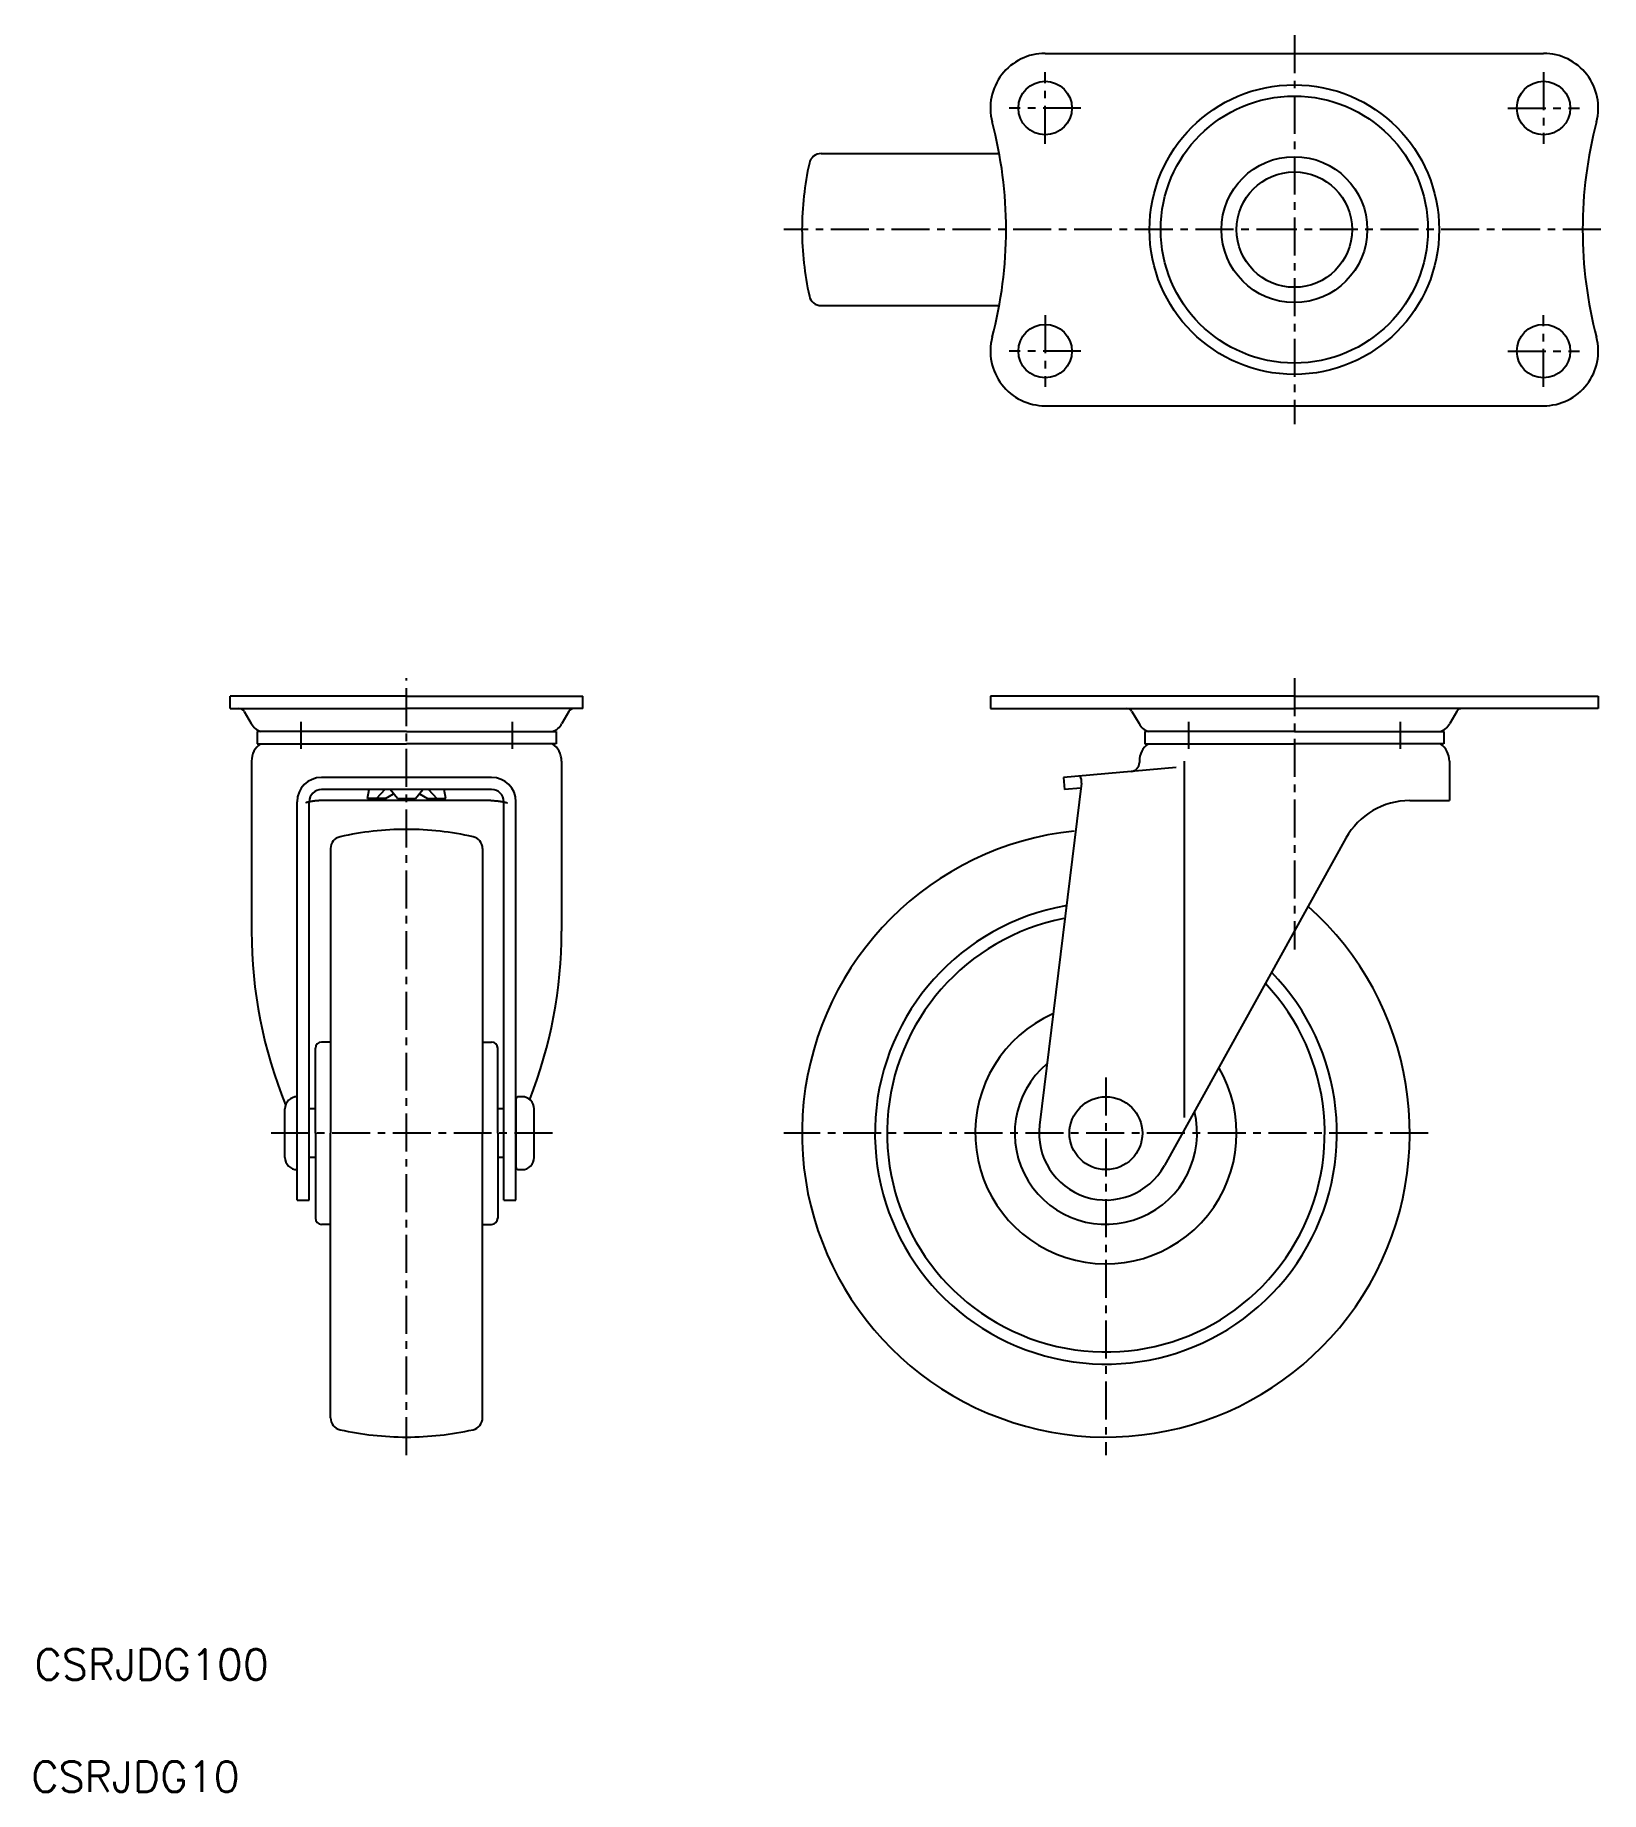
# Model space of a CAD drawing. Extents: x -27 to 231, y -21 to 268.
import ezdxf

# ---------------------------------------------------------------- set-up
doc = ezdxf.new("R2010")
doc.units = 0
doc.header["$LTSCALE"] = 5
doc.linetypes.add('CENTER', pattern=[2, 1.25, -0.25, 0.25, -0.25])
doc.layers.get('0').update_dxf_attribs({"linetype": 'CONTINUOUS'})
doc.layers.add('CENTER', color=1, linetype='CENTER')
doc.styles.get("Standard").update_dxf_attribs({"font": 'txt.shx'})

msp = doc.modelspace()

# ---------------------------------------------------------------- linework, layer by layer
at = {"color": 7, "linetype": 'CONTINUOUS'}
for p, q in [((139.187446, 264.80705), (221.187446, 264.80705)), ((102.349961, 248.30705), (112.187446, 248.30705)), ((112.187446, 248.30705), (131.635897, 248.30705)), ((102.349961, 223.30705), (112.187446, 223.30705)), ((112.187446, 223.30705), (131.635897, 223.30705)), ((139.187446, 206.80705), (221.187446, 206.80705)), ((5.130765, 157.000815), (5.130765, 159.000815)), ((34.130765, 159.000815), (5.130765, 159.000815)), ((5.130765, 157.000815), (34.130765, 157.000815)), ((7.42126, 156.500815), (8.57596, 154.500815)), ((34.130765, 159.000815), (63.130765, 159.000815)), ((63.130765, 157.000815), (34.130765, 157.000815)), ((60.840269, 156.500815), (59.685569, 154.500815)), ((63.130765, 157.000815), (63.130765, 159.000815)), ((130.187446, 159.000815), (130.187446, 157.000815)), ((180.187446, 159.000815), (130.187446, 159.000815)), ((130.187446, 157.000815), (180.187446, 157.000815)), ((153.477941, 156.500815), (154.632642, 154.500815)), ((180.187446, 159.000815), (230.187446, 159.000815)), ((230.187446, 157.000815), (180.187446, 157.000815)), ((206.89695, 156.500815), (205.74225, 154.500815)), ((230.187446, 159.000815), (230.187446, 157.000815)), ((34.130765, 153.194565), (9.535889, 153.194565)), ((9.535889, 153.194565), (9.535889, 151.194565)), ((9.535889, 151.194565), (34.130765, 151.194565)), ((34.130765, 153.194565), (58.72564, 153.194565)), ((58.72564, 151.194565), (34.130765, 151.194565)), ((58.72564, 153.194565), (58.72564, 151.194565)), ((180.187446, 153.194565), (155.592571, 153.194565)), ((155.592571, 153.194565), (155.592571, 151.194565)), ((155.592571, 151.194565), (180.187446, 151.194565)), ((180.187446, 153.194565), (204.782321, 153.194565)), ((204.782321, 151.194565), (180.187446, 151.194565)), ((204.782321, 153.194565), (204.782321, 151.194565)), ((8.630765, 148.344565), (8.630765, 120.340727)), ((59.630765, 148.344565), (59.630765, 120.340727)), ((154.687446, 148.344565), (154.687446, 148.119062)), ((162.125054, 89.692847), (162.125054, 148.344565)), ((205.687446, 148.344565), (205.687446, 141.844565)), ((48.130765, 145.650957), (20.130765, 145.650957)), ((145.176484, 144.698506), (138.269438, 88.445128)), ((160.745224, 147.274552), (142.187446, 145.650957)), ((142.187446, 145.650957), (142.361757, 143.658568)), ((18.130765, 76.104565), (18.130765, 141.658568)), ((48.130765, 143.658568), (20.130765, 143.658568)), ((47.980765, 141.844565), (20.280765, 141.844565)), ((27.683866, 142.175815), (27.964669, 143.658568)), ((30.666663, 142.175815), (27.683866, 142.175815)), ((30.532354, 143.658568), (29.175264, 142.175815)), ((30.666663, 142.175815), (32.007197, 142.949773)), ((32.639366, 142.175815), (31.428253, 143.658568)), ((32.639366, 142.175815), (35.622163, 142.175815)), ((35.622163, 142.175815), (36.833276, 143.658568)), ((36.254332, 142.949773), (37.594866, 142.175815)), ((37.594866, 142.175815), (40.577663, 142.175815)), ((37.729175, 143.658568), (39.086265, 142.175815)), ((40.577663, 142.175815), (40.29686, 143.658568)), ((50.130765, 76.104565), (50.130765, 141.658568)), ((145.077974, 143.896206), (142.361757, 143.658568)), ((199.175758, 141.844565), (205.687446, 141.844565)), ((16.130765, 76.104565), (16.130765, 141.650957)), ((52.130765, 76.104565), (52.130765, 141.650957)), ((21.630765, 133.94205), (21.630765, 124.104565)), ((46.630765, 133.94205), (46.630765, 124.104565)), ((188.680322, 135.662281), (158.808263, 81.771659)), ((21.630765, 124.104565), (21.630765, 87.104565)), ((46.630765, 124.104565), (46.630765, 87.104565)), ((21.630765, 102.104565), (20.130765, 102.104565)), ((46.630765, 102.104565), (48.130765, 102.104565)), ((19.130765, 87.104565), (19.130765, 101.104565)), ((49.130765, 87.104565), (49.130765, 101.104565)), ((52.130765, 92.704565), (52.130765, 81.504565)), ((53.130765, 93.104565), (52.530765, 93.104565)), ((14.130765, 83.104565), (14.130765, 91.104565)), ((19.130765, 91.104565), (18.130765, 91.104565)), ((50.130765, 91.104565), (49.130765, 91.104565)), ((55.130765, 83.104565), (55.130765, 91.104565)), ((19.130765, 87.104565), (19.130765, 73.104565)), ((21.630765, 50.104565), (21.630765, 87.104565)), ((46.630765, 50.104565), (46.630765, 87.104565)), ((49.130765, 87.104565), (49.130765, 73.104565)), ((19.130765, 83.104565), (18.130765, 83.104565)), ((50.130765, 83.104565), (49.130765, 83.104565)), ((52.530765, 81.104565), (53.130765, 81.104565)), ((16.130765, 76.104565), (18.130765, 76.104565)), ((50.130765, 76.104565), (52.130765, 76.104565)), ((21.630765, 72.104565), (20.130765, 72.104565)), ((46.630765, 72.104565), (48.130765, 72.104565)), ((21.630765, 40.26708), (21.630765, 50.104565)), ((46.630765, 40.26708), (46.630765, 50.104565))]:
    msp.add_line(p, q, dxfattribs=at)
for points in [[(20.2808, 141.845, 0), (20.259, 141.845, 0), (20.2372, 141.844, 0), (20.2153, 141.844, 0), (20.1935, 141.844, 0), (20.1717, 141.844, 0), (20.1499, 141.844, 0), (20.1281, 141.843, 0), (20.1063, 141.843, 0), (20.0845, 141.843, 0), (20.0627, 141.842, 0), (20.0409, 141.842, 0), (20.0191, 141.841, 0), (19.9973, 141.841, 0), (19.9756, 141.84, 0), (19.9538, 141.839, 0), (19.932, 141.839, 0), (19.9102, 141.838, 0), (19.8884, 141.837, 0), (19.8666, 141.836, 0), (19.8449, 141.836, 0), (19.8231, 141.835, 0), (19.8013, 141.834, 0), (19.7795, 141.833, 0), (19.7578, 141.832, 0), (19.736, 141.83, 0), (19.7143, 141.829, 0), (19.6925, 141.828, 0), (19.6708, 141.827, 0), (19.649, 141.826, 0), (19.6273, 141.824, 0), (19.6056, 141.823, 0), (19.5838, 141.821, 0), (19.5621, 141.82, 0), (19.5404, 141.818, 0), (19.5187, 141.817, 0), (19.497, 141.815, 0), (19.4753, 141.814, 0), (19.4536, 141.812, 0), (19.4319, 141.81, 0), (19.4102, 141.808, 0), (19.3885, 141.807, 0), (19.3669, 141.805, 0), (19.3452, 141.803, 0), (19.3236, 141.801, 0), (19.3019, 141.799, 0), (19.2803, 141.797, 0), (19.2586, 141.795, 0), (19.237, 141.793, 0), (19.2154, 141.79, 0), (19.1938, 141.788, 0), (19.1722, 141.786, 0), (19.1506, 141.783, 0), (19.129, 141.781, 0), (19.1074, 141.779, 0), (19.0858, 141.776, 0), (19.0643, 141.774, 0), (19.0427, 141.771, 0), (19.0212, 141.769, 0), (18.9997, 141.766, 0), (18.9781, 141.763, 0), (18.9566, 141.761, 0), (18.9351, 141.758, 0), (18.9136, 141.755, 0), (18.8921, 141.752, 0), (18.8707, 141.749, 0), (18.8492, 141.746, 0), (18.8277, 141.743, 0), (18.8063, 141.74, 0), (18.7849, 141.737, 0), (18.7634, 141.734, 0), (18.742, 141.731, 0), (18.7206, 141.728, 0), (18.6992, 141.724, 0), (18.6779, 141.721, 0), (18.6565, 141.718, 0), (18.6351, 141.714, 0), (18.6138, 141.711, 0), (18.5925, 141.707, 0), (18.5712, 141.704, 0), (18.5499, 141.7, 0), (18.5286, 141.697, 0), (18.5073, 141.693, 0), (18.486, 141.689, 0), (18.4648, 141.686, 0), (18.4435, 141.682, 0), (18.4223, 141.678, 0), (18.4011, 141.674, 0), (18.3799, 141.67, 0), (18.3587, 141.666, 0), (18.3375, 141.662, 0), (18.3164, 141.658, 0), (18.2952, 141.654, 0), (18.2741, 141.65, 0), (18.253, 141.646, 0), (18.2319, 141.641, 0), (18.2108, 141.637, 0), (18.1898, 141.633, 0), (18.1687, 141.629, 0), (18.1477, 141.624, 0), (18.1267, 141.62, 0), (18.1056, 141.615, 0), (18.0847, 141.611, 0), (18.0637, 141.606, 0), (18.0427, 141.601, 0), (18.0218, 141.597, 0), (18.0009, 141.592, 0), (17.98, 141.587, 0), (17.9591, 141.583, 0), (17.9382, 141.578, 0), (17.9173, 141.573, 0), (17.8965, 141.568, 0), (17.8757, 141.563, 0), (17.8549, 141.558, 0), (17.8341, 141.553, 0), (17.8133, 141.548, 0), (17.7926, 141.543, 0), (17.7718, 141.537, 0), (17.7511, 141.532, 0), (17.7304, 141.527, 0), (17.7098, 141.522, 0), (17.6891, 141.516, 0), (17.6685, 141.511, 0), (17.6478, 141.505, 0), (17.6272, 141.5, 0), (17.6067, 141.494, 0), (17.5861, 141.489, 0), (17.5656, 141.483, 0), (17.545, 141.478, 0)], [(47.9808, 141.845, 0), (48.0026, 141.845, 0), (48.0244, 141.844, 0), (48.0462, 141.844, 0), (48.068, 141.844, 0), (48.0898, 141.844, 0), (48.1116, 141.844, 0), (48.1334, 141.843, 0), (48.1552, 141.843, 0), (48.177, 141.843, 0), (48.1988, 141.842, 0), (48.2206, 141.842, 0), (48.2424, 141.841, 0), (48.2642, 141.841, 0), (48.286, 141.84, 0), (48.3078, 141.839, 0), (48.3296, 141.839, 0), (48.3513, 141.838, 0), (48.3731, 141.837, 0), (48.3949, 141.836, 0), (48.4167, 141.836, 0), (48.4384, 141.835, 0), (48.4602, 141.834, 0), (48.482, 141.833, 0), (48.5037, 141.832, 0), (48.5255, 141.83, 0), (48.5473, 141.829, 0), (48.569, 141.828, 0), (48.5908, 141.827, 0), (48.6125, 141.826, 0), (48.6342, 141.824, 0), (48.656, 141.823, 0), (48.6777, 141.821, 0), (48.6994, 141.82, 0), (48.7211, 141.818, 0), (48.7428, 141.817, 0), (48.7645, 141.815, 0), (48.7862, 141.814, 0), (48.8079, 141.812, 0), (48.8296, 141.81, 0), (48.8513, 141.808, 0), (48.873, 141.807, 0), (48.8947, 141.805, 0), (48.9163, 141.803, 0), (48.938, 141.801, 0), (48.9596, 141.799, 0), (48.9813, 141.797, 0), (49.0029, 141.795, 0), (49.0245, 141.793, 0), (49.0461, 141.79, 0), (49.0678, 141.788, 0), (49.0894, 141.786, 0), (49.1109, 141.783, 0), (49.1325, 141.781, 0), (49.1541, 141.779, 0), (49.1757, 141.776, 0), (49.1972, 141.774, 0), (49.2188, 141.771, 0), (49.2403, 141.769, 0), (49.2619, 141.766, 0), (49.2834, 141.763, 0), (49.3049, 141.761, 0), (49.3264, 141.758, 0), (49.3479, 141.755, 0), (49.3694, 141.752, 0), (49.3909, 141.749, 0), (49.4123, 141.746, 0), (49.4338, 141.743, 0), (49.4552, 141.74, 0), (49.4767, 141.737, 0), (49.4981, 141.734, 0), (49.5195, 141.731, 0), (49.5409, 141.728, 0), (49.5623, 141.724, 0), (49.5837, 141.721, 0), (49.605, 141.718, 0), (49.6264, 141.714, 0), (49.6477, 141.711, 0), (49.669, 141.707, 0), (49.6904, 141.704, 0), (49.7117, 141.7, 0), (49.733, 141.697, 0), (49.7542, 141.693, 0), (49.7755, 141.689, 0), (49.7968, 141.686, 0), (49.818, 141.682, 0), (49.8392, 141.678, 0), (49.8604, 141.674, 0), (49.8816, 141.67, 0), (49.9028, 141.666, 0), (49.924, 141.662, 0), (49.9451, 141.658, 0), (49.9663, 141.654, 0), (49.9874, 141.65, 0), (50.0085, 141.646, 0), (50.0296, 141.641, 0), (50.0507, 141.637, 0), (50.0718, 141.633, 0), (50.0928, 141.629, 0), (50.1139, 141.624, 0), (50.1349, 141.62, 0), (50.1559, 141.615, 0), (50.1769, 141.611, 0), (50.1978, 141.606, 0), (50.2188, 141.601, 0), (50.2397, 141.597, 0), (50.2607, 141.592, 0), (50.2816, 141.587, 0), (50.3025, 141.583, 0), (50.3233, 141.578, 0), (50.3442, 141.573, 0), (50.365, 141.568, 0), (50.3859, 141.563, 0), (50.4067, 141.558, 0), (50.4274, 141.553, 0), (50.4482, 141.548, 0), (50.469, 141.543, 0), (50.4897, 141.537, 0), (50.5104, 141.532, 0), (50.5311, 141.527, 0), (50.5518, 141.522, 0), (50.5724, 141.516, 0), (50.5931, 141.511, 0), (50.6137, 141.505, 0), (50.6343, 141.5, 0), (50.6549, 141.494, 0), (50.6754, 141.489, 0), (50.696, 141.483, 0), (50.7165, 141.478, 0)]]:
    msp.add_polyline3d(points, dxfattribs=at)
for centre, radius in [((139.187446, 255.80705), 4.4), ((221.187446, 255.80705), 4.4), ((180.187446, 235.80705), 23.822753), ((180.187446, 235.80705), 21.975233), ((180.187446, 235.80705), 12), ((180.187446, 235.80705), 9.5), ((139.187446, 215.80705), 4.4), ((221.187446, 215.80705), 4.4), ((149.187446, 87.104565), 6)]:
    msp.add_circle(centre, radius, dxfattribs=at)
for centre, radius, start, end in [((139.187446, 255.80705), 9, 90, 194.664854), ((221.187446, 255.80705), 9, 345.335146, 90), ((62.761011, 235.80705), 70, 0, 14.664854), ((297.613881, 235.80705), 70, 165.335146, 180), ((149.187446, 235.80705), 50, 167.364375, 180), ((102.349961, 246.30705), 2, 90, 167.364375), ((149.187446, 235.80705), 50, 180, 192.635625), ((62.761011, 235.80705), 70, 345.335146, 0), ((297.613881, 235.80705), 70, 180, 194.664854), ((102.349961, 225.30705), 2, 192.635625, 270), ((139.187446, 215.80705), 9, 165.335146, 270), ((221.187446, 215.80705), 9, 270, 14.664854), ((6.555234, 156.000815), 1, 30, 90), ((61.706295, 156.000815), 1, 90, 150), ((152.611916, 156.000815), 1, 30, 90), ((207.762976, 156.000815), 1, 90, 150), ((11.174037, 156.000815), 3, 210, 249.295565), ((57.087492, 156.000815), 3, 290.704435, 330), ((157.230718, 156.000815), 3, 210, 249.295565), ((203.144174, 156.000815), 3, 290.704435, 330), ((12.130765, 148.344565), 3.5, 125.483204, 180), ((56.130765, 148.344565), 3.5, 0, 54.516796), ((158.187446, 148.344565), 3.5, 125.483204, 180), ((202.187446, 148.344565), 3.5, 0, 54.516796), ((153.187446, 148.119062), 1.5, 275, 0), ((20.130765, 141.650957), 4, 90, 180), ((48.130765, 141.650957), 4, 0, 90), ((143.191392, 144.942245), 2, 353, 28.375631), ((20.130765, 141.658568), 2, 90, 180), ((48.130765, 141.658568), 2, 0, 90), ((199.175758, 129.844565), 12, 90, 151), ((23.630765, 133.94205), 2, 102.635625, 180), ((34.130765, 87.104565), 50, 90, 102.635625), ((34.130765, 87.104565), 50, 77.364375, 90), ((44.630765, 133.94205), 2, 0, 77.364375), ((149.187446, 87.104565), 50, 95.982014, 48.290967), ((149.187446, 87.104565), 38, 100.09943, 44.173551), ((149.187446, 87.104565), 36, 101.064572, 43.208409), ((84.347042, 120.340727), 75.716277, 180, 202.186992), ((-16.085513, 120.340727), 75.716277, 338.555649, 0), ((149.187446, 87.104565), 21.5, 114.045306, 30.227675), ((20.130765, 101.104565), 1, 90, 180), ((48.130765, 101.104565), 1, 0, 90), ((149.187446, 87.104565), 15, 130.439553, 13.833428), ((16.130765, 91.104565), 2, 90, 180), ((52.530765, 92.704565), 0.4, 90, 180), ((53.130765, 91.104565), 2, 0, 90), ((149.187446, 87.104565), 11, 173, 331), ((16.130765, 83.104565), 2, 180, 270), ((52.530765, 81.504565), 0.4, 180, 270), ((53.130765, 83.104565), 2, 270, 0), ((20.130765, 73.104565), 1, 180, 270), ((48.130765, 73.104565), 1, 270, 0), ((23.630765, 40.26708), 2, 180, 257.364375), ((34.130765, 87.104565), 50, 257.364375, 270), ((34.130765, 87.104565), 50, 270, 282.635625), ((44.630765, 40.26708), 2, 282.635625, 0)]:
    msp.add_arc(centre, radius, start, end, dxfattribs=at)
at = {"layer": 'CENTER', "color": 1, "linetype": 'CENTER'}
for p, q in [((180.187446, 267.80705), (180.187446, 203.80705)), ((139.187446, 249.90705), (139.187446, 261.70705)), ((221.187446, 261.70705), (221.187446, 249.90705)), ((145.087446, 255.80705), (133.287446, 255.80705)), ((215.287446, 255.80705), (227.087446, 255.80705)), ((180.187446, 235.80705), (96.187446, 235.80705)), ((230.613881, 235.80705), (180.187446, 235.80705)), ((139.187446, 221.70705), (139.187446, 209.90705)), ((221.187446, 209.90705), (221.187446, 221.70705)), ((145.087446, 215.80705), (133.287446, 215.80705)), ((215.287446, 215.80705), (227.087446, 215.80705)), ((34.130765, 34.104565), (34.130765, 162.000815)), ((180.187446, 162.000815), (180.187446, 117.340727)), ((16.730765, 154.800815), (16.730765, 150.344565)), ((51.530765, 154.800815), (51.530765, 150.344565)), ((162.787446, 154.800815), (162.787446, 150.344565)), ((197.587446, 154.800815), (197.587446, 150.344565)), ((149.187446, 96.254565), (149.187446, 34.104565)), ((58.130765, 87.104565), (11.130765, 87.104565)), ((202.187446, 87.104565), (96.187446, 87.104565))]:
    msp.add_line(p, q, dxfattribs=at)

# ---------------------------------------------------------------- texts
for s, p in [('CSRJDG100', (-27.08925, -2.826299)), ('CSRJDG10', (-27.616863, -21.287887))]:
    msp.add_text(s, height=5).set_placement(p)

doc.saveas('drawing.dxf')
